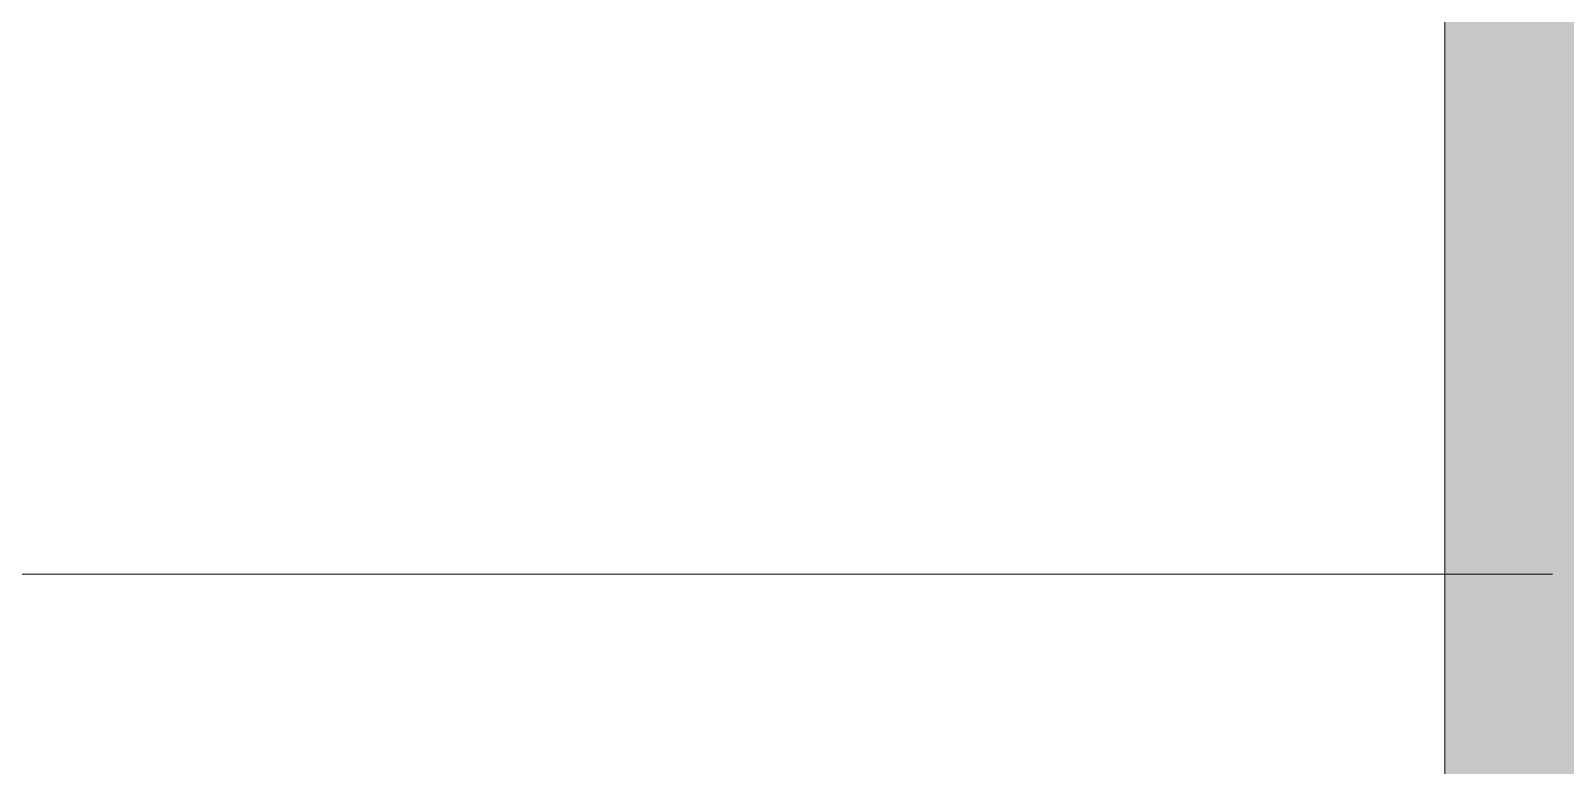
# Model space of a CAD drawing. Header units: millimetres. Extents: x 0 to 586, y 0 to 414.
# Drawn here: x 570.937 to 575.813, y 98 to 100.336 of the extents above; entities that cross this region are included whole.
import ezdxf

# ---------------------------------------------------------------- set-up
doc = ezdxf.new("R2010")
doc.units = ezdxf.units.MM

msp = doc.modelspace()

# ---------------------------------------------------------------- hatches: boundary and pattern name
h = msp.add_hatch(color=0)
h.dxf.hatch_style = 2
h.paths.add_polyline_path([(576.117861, 9.514417), (575.429944, 10.205861), (575.429944, 403.877639), (576.117861, 404.569083)])
h = msp.add_hatch(color=0)
h.dxf.hatch_style = 2
h.paths.add_polyline_path([(572.389, 98.315639), (572.389, 101.723472)])
h = msp.add_hatch(color=0)
h.dxf.hatch_style = 2
h.paths.add_polyline_path([(572.392528, 98.308583), (572.392528, 101.723472)])
h = msp.add_hatch(color=0)
h.dxf.hatch_style = 2
h.paths.add_polyline_path([(572.470139, 98.322694), (572.470139, 101.741111)])
h = msp.add_hatch(color=0)
h.dxf.hatch_style = 2
h.paths.add_polyline_path([(572.470139, 98.322694), (572.470139, 101.741111)])
h = msp.add_hatch(color=0)
h.dxf.hatch_style = 2
h.paths.add_polyline_path([(572.477194, 98.32975), (572.477194, 101.744639)])
h = msp.add_hatch(color=0)
h.dxf.hatch_style = 2
h.paths.add_polyline_path([(572.494833, 99.437472), (572.494833, 101.748167)])
h = msp.add_hatch(color=0)
h.dxf.hatch_style = 2
h.paths.add_polyline_path([(572.364306, 99.797306), (572.364306, 100.3935)])
h = msp.add_hatch(color=0)
h.dxf.hatch_style = 2
h.paths.add_polyline_path([(572.364306, 99.800833), (572.364306, 100.389972)])
h = msp.add_hatch(color=0)
h.dxf.hatch_style = 2
h.paths.add_polyline_path([(572.364306, 98.664889), (572.364306, 99.112917)])
h = msp.add_hatch(color=0)
h.dxf.hatch_style = 2
h.paths.add_polyline_path([(572.364306, 98.664889), (572.364306, 99.109389)])

# ---------------------------------------------------------------- linework, layer by layer
at = {"color": 0, "lineweight": 0}
msp.add_lwpolyline([(576.117861, 9.514417), (575.429944, 10.205861), (575.429944, 403.877639), (576.117861, 404.569083)], close=True, dxfattribs=at)
msp.add_lwpolyline([(541.390417, 98.608444), (575.772139, 98.608444)], dxfattribs=at)

doc.saveas('drawing.dxf')
